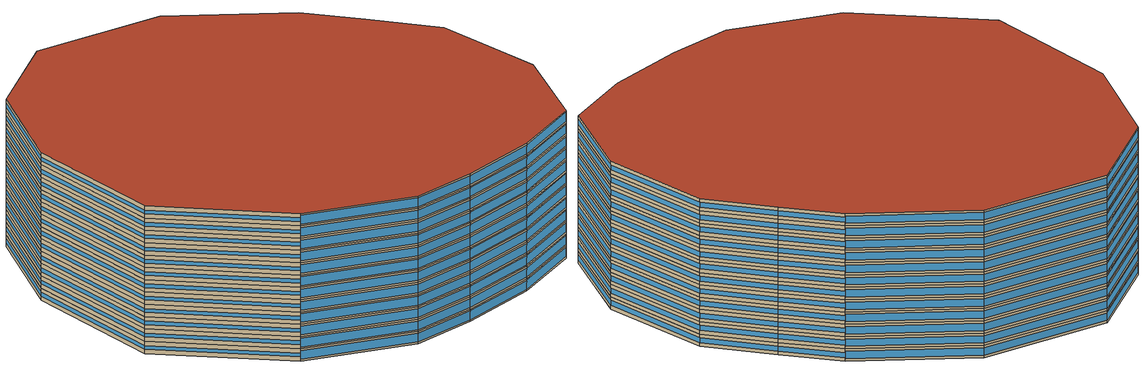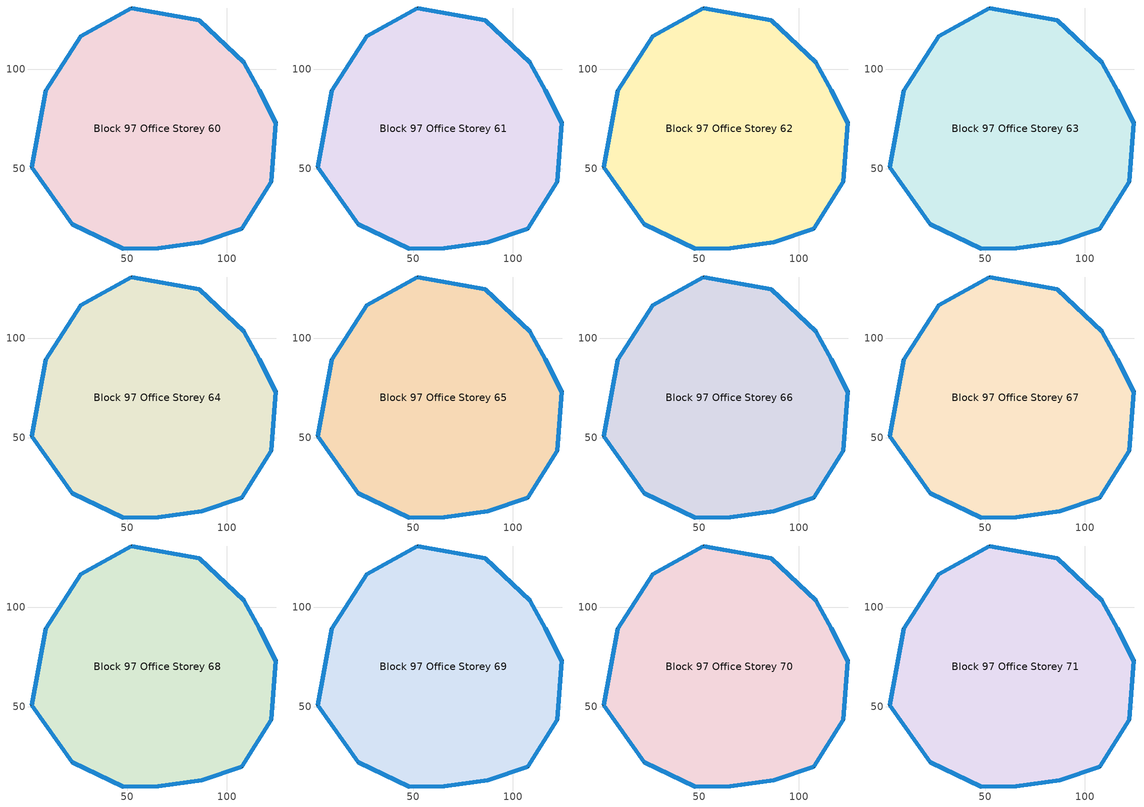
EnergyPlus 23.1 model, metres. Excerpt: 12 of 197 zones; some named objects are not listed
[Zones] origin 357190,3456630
Block 97 Office Storey 60
 floor outside (Project Floor): 108.83,103.22 116.36,89.59 124.72,73.29 122.22,43.61 107.61,19.86 87.51,13.15 65.66,10.23 48.03,9.81 22.47,22.13 1.9,50.9 9,89.27 26.71,116.64 52.15,130.82 86.07,124.59 z179.7
 wall outside (Project Wall): 52.15,130.82 26.71,116.64 9,89.27 1.9,50.9 22.47,22.13 48.03,9.81 65.66,10.23 87.51,13.15 107.61,19.86 122.22,43.61 124.72,73.29 116.36,89.59 108.83,103.22 86.07,124.59 52.15,130.82 z179.7:182.69
 window (Office_north_window_construction): 52.13,130.81 26.72,116.65 / 108.82,103.23 86.08,124.58 / 86.05,124.6 52.16,130.81 z180.29:182.09
 window (Office_west_window_construction): 26.7,116.63 9.01,89.29 / 9,89.25 1.91,50.92 / 1.92,50.88 22.46,22.14 z180.74:181.64
 window (Office_south_window_construction): 22.48,22.12 48.01,9.81 / 48.03,9.81 65.65,10.23 / 65.67,10.23 87.5,13.15 / 87.52,13.15 107.6,19.86 z180.14:182.24
 window (Office_east_window_construction): 107.61,19.88 122.21,43.6 / 122.22,43.63 124.72,73.28 / 124.71,73.3 116.37,89.58 / 116.36,89.6 108.84,103.21 z180.59:181.79
 roof outside (Project Ceiling): 107.61,19.86 122.22,43.61 124.72,73.29 116.36,89.59 108.83,103.22 86.07,124.59 52.15,130.82 26.71,116.64 9,89.27 1.9,50.9 22.47,22.13 48.03,9.81 65.66,10.23 87.51,13.15 z182.69
Block 97 Office Storey 61
 floor outside (Project Floor): 108.83,103.22 116.36,89.59 124.72,73.29 122.22,43.61 107.61,19.86 87.51,13.15 65.66,10.23 48.03,9.81 22.47,22.13 1.9,50.9 9,89.27 26.71,116.64 52.15,130.82 86.07,124.59 z182.69
 wall outside (Project Wall): 52.15,130.82 26.71,116.64 9,89.27 1.9,50.9 22.47,22.13 48.03,9.81 65.66,10.23 87.51,13.15 107.61,19.86 122.22,43.61 124.72,73.29 116.36,89.59 108.83,103.22 86.07,124.59 52.15,130.82 z182.69:185.69
 window (Office_north_window_construction): 52.13,130.81 26.72,116.65 / 108.82,103.23 86.08,124.58 / 86.05,124.6 52.16,130.81 z183.29:185.09
 window (Office_west_window_construction): 26.7,116.63 9.01,89.29 / 9,89.25 1.91,50.92 / 1.92,50.88 22.46,22.14 z183.74:184.64
 window (Office_south_window_construction): 22.48,22.12 48.01,9.81 / 48.03,9.81 65.65,10.23 / 65.67,10.23 87.5,13.15 / 87.52,13.15 107.6,19.86 z183.14:185.24
 window (Office_east_window_construction): 107.61,19.88 122.21,43.6 / 122.22,43.63 124.72,73.28 / 124.71,73.3 116.37,89.58 / 116.36,89.6 108.84,103.21 z183.59:184.79
 roof outside (Project Ceiling): 107.61,19.86 122.22,43.61 124.72,73.29 116.36,89.59 108.83,103.22 86.07,124.59 52.15,130.82 26.71,116.64 9,89.27 1.9,50.9 22.47,22.13 48.03,9.81 65.66,10.23 87.51,13.15 z185.69
Block 97 Office Storey 62
 floor outside (Project Floor): 108.83,103.22 116.36,89.59 124.72,73.29 122.22,43.61 107.61,19.86 87.51,13.15 65.66,10.23 48.03,9.81 22.47,22.13 1.9,50.9 9,89.27 26.71,116.64 52.15,130.82 86.07,124.59 z185.69
 wall outside (Project Wall): 52.15,130.82 26.71,116.64 9,89.27 1.9,50.9 22.47,22.13 48.03,9.81 65.66,10.23 87.51,13.15 107.61,19.86 122.22,43.61 124.72,73.29 116.36,89.59 108.83,103.22 86.07,124.59 52.15,130.82 z185.69:188.68
 window (Office_north_window_construction): 52.13,130.81 26.72,116.65 / 108.82,103.23 86.08,124.58 / 86.05,124.6 52.16,130.81 z186.28:188.08
 window (Office_west_window_construction): 26.7,116.63 9.01,89.29 / 9,89.25 1.91,50.92 / 1.92,50.88 22.46,22.14 z186.73:187.63
 window (Office_south_window_construction): 22.48,22.12 48.01,9.81 / 48.03,9.81 65.65,10.23 / 65.67,10.23 87.5,13.15 / 87.52,13.15 107.6,19.86 z186.13:188.23
 window (Office_east_window_construction): 107.61,19.88 122.21,43.6 / 122.22,43.63 124.72,73.28 / 124.71,73.3 116.37,89.58 / 116.36,89.6 108.84,103.21 z186.58:187.78
 roof outside (Project Ceiling): 107.61,19.86 122.22,43.61 124.72,73.29 116.36,89.59 108.83,103.22 86.07,124.59 52.15,130.82 26.71,116.64 9,89.27 1.9,50.9 22.47,22.13 48.03,9.81 65.66,10.23 87.51,13.15 z188.68
Block 97 Office Storey 63
 floor outside (Project Floor): 108.83,103.22 116.36,89.59 124.72,73.29 122.22,43.61 107.61,19.86 87.51,13.15 65.66,10.23 48.03,9.81 22.47,22.13 1.9,50.9 9,89.27 26.71,116.64 52.15,130.82 86.07,124.59 z188.68
 wall outside (Project Wall): 52.15,130.82 26.71,116.64 9,89.27 1.9,50.9 22.47,22.13 48.03,9.81 65.66,10.23 87.51,13.15 107.61,19.86 122.22,43.61 124.72,73.29 116.36,89.59 108.83,103.22 86.07,124.59 52.15,130.82 z188.68:191.68
 window (Office_north_window_construction): 52.13,130.81 26.72,116.65 / 108.82,103.23 86.08,124.58 / 86.05,124.6 52.16,130.81 z189.28:191.08
 window (Office_west_window_construction): 26.7,116.63 9.01,89.29 / 9,89.25 1.91,50.92 / 1.92,50.88 22.46,22.14 z189.73:190.63
 window (Office_south_window_construction): 22.48,22.12 48.01,9.81 / 48.03,9.81 65.65,10.23 / 65.67,10.23 87.5,13.15 / 87.52,13.15 107.6,19.86 z189.13:191.23
 window (Office_east_window_construction): 107.61,19.88 122.21,43.6 / 122.22,43.63 124.72,73.28 / 124.71,73.3 116.37,89.58 / 116.36,89.6 108.84,103.21 z189.58:190.78
 roof outside (Project Ceiling): 107.61,19.86 122.22,43.61 124.72,73.29 116.36,89.59 108.83,103.22 86.07,124.59 52.15,130.82 26.71,116.64 9,89.27 1.9,50.9 22.47,22.13 48.03,9.81 65.66,10.23 87.51,13.15 z191.68
Block 97 Office Storey 64
 floor outside (Project Floor): 108.83,103.22 116.36,89.59 124.72,73.29 122.22,43.61 107.61,19.86 87.51,13.15 65.66,10.23 48.03,9.81 22.47,22.13 1.9,50.9 9,89.27 26.71,116.64 52.15,130.82 86.07,124.59 z191.68
 wall outside (Project Wall): 52.15,130.82 26.71,116.64 9,89.27 1.9,50.9 22.47,22.13 48.03,9.81 65.66,10.23 87.51,13.15 107.61,19.86 122.22,43.61 124.72,73.29 116.36,89.59 108.83,103.22 86.07,124.59 52.15,130.82 z191.68:194.67
 window (Office_north_window_construction): 52.13,130.81 26.72,116.65 / 108.82,103.23 86.08,124.58 / 86.05,124.6 52.16,130.81 z192.27:194.07
 window (Office_west_window_construction): 26.7,116.63 9.01,89.29 / 9,89.25 1.91,50.92 / 1.92,50.88 22.46,22.14 z192.72:193.62
 window (Office_south_window_construction): 22.48,22.12 48.01,9.81 / 48.03,9.81 65.65,10.23 / 65.67,10.23 87.5,13.15 / 87.52,13.15 107.6,19.86 z192.12:194.22
 window (Office_east_window_construction): 107.61,19.88 122.21,43.6 / 122.22,43.63 124.72,73.28 / 124.71,73.3 116.37,89.58 / 116.36,89.6 108.84,103.21 z192.57:193.77
 roof outside (Project Ceiling): 107.61,19.86 122.22,43.61 124.72,73.29 116.36,89.59 108.83,103.22 86.07,124.59 52.15,130.82 26.71,116.64 9,89.27 1.9,50.9 22.47,22.13 48.03,9.81 65.66,10.23 87.51,13.15 z194.67
Block 97 Office Storey 65
 floor outside (Project Floor): 108.83,103.22 116.36,89.59 124.72,73.29 122.22,43.61 107.61,19.86 87.51,13.15 65.66,10.23 48.03,9.81 22.47,22.13 1.9,50.9 9,89.27 26.71,116.64 52.15,130.82 86.07,124.59 z194.67
 wall outside (Project Wall): 52.15,130.82 26.71,116.64 9,89.27 1.9,50.9 22.47,22.13 48.03,9.81 65.66,10.23 87.51,13.15 107.61,19.86 122.22,43.61 124.72,73.29 116.36,89.59 108.83,103.22 86.07,124.59 52.15,130.82 z194.67:197.66
 window (Office_north_window_construction): 52.13,130.81 26.72,116.65 / 108.82,103.23 86.08,124.58 / 86.05,124.6 52.16,130.81 z195.27:197.07
 window (Office_west_window_construction): 26.7,116.63 9.01,89.29 / 9,89.25 1.91,50.92 / 1.92,50.88 22.46,22.14 z195.72:196.62
 window (Office_south_window_construction): 22.48,22.12 48.01,9.81 / 48.03,9.81 65.65,10.23 / 65.67,10.23 87.5,13.15 / 87.52,13.15 107.6,19.86 z195.12:197.22
 window (Office_east_window_construction): 107.61,19.88 122.21,43.6 / 122.22,43.63 124.72,73.28 / 124.71,73.3 116.37,89.58 / 116.36,89.6 108.84,103.21 z195.57:196.77
 roof outside (Project Ceiling): 107.61,19.86 122.22,43.61 124.72,73.29 116.36,89.59 108.83,103.22 86.07,124.59 52.15,130.82 26.71,116.64 9,89.27 1.9,50.9 22.47,22.13 48.03,9.81 65.66,10.23 87.51,13.15 z197.66
Block 97 Office Storey 66
 floor outside (Project Floor): 108.83,103.22 116.36,89.59 124.72,73.29 122.22,43.61 107.61,19.86 87.51,13.15 65.66,10.23 48.03,9.81 22.47,22.13 1.9,50.9 9,89.27 26.71,116.64 52.15,130.82 86.07,124.59 z197.66
 wall outside (Project Wall): 52.15,130.82 26.71,116.64 9,89.27 1.9,50.9 22.47,22.13 48.03,9.81 65.66,10.23 87.51,13.15 107.61,19.86 122.22,43.61 124.72,73.29 116.36,89.59 108.83,103.22 86.07,124.59 52.15,130.82 z197.66:200.66
 window (Office_north_window_construction): 52.13,130.81 26.72,116.65 / 108.82,103.23 86.08,124.58 / 86.05,124.6 52.16,130.81 z198.26:200.06
 window (Office_west_window_construction): 26.7,116.63 9.01,89.29 / 9,89.25 1.91,50.92 / 1.92,50.88 22.46,22.14 z198.71:199.61
 window (Office_south_window_construction): 22.48,22.12 48.01,9.81 / 48.03,9.81 65.65,10.23 / 65.67,10.23 87.5,13.15 / 87.52,13.15 107.6,19.86 z198.11:200.21
 window (Office_east_window_construction): 107.61,19.88 122.21,43.6 / 122.22,43.63 124.72,73.28 / 124.71,73.3 116.37,89.58 / 116.36,89.6 108.84,103.21 z198.56:199.76
 roof outside (Project Ceiling): 107.61,19.86 122.22,43.61 124.72,73.29 116.36,89.59 108.83,103.22 86.07,124.59 52.15,130.82 26.71,116.64 9,89.27 1.9,50.9 22.47,22.13 48.03,9.81 65.66,10.23 87.51,13.15 z200.66
Block 97 Office Storey 67
 floor outside (Project Floor): 108.83,103.22 116.36,89.59 124.72,73.29 122.22,43.61 107.61,19.86 87.51,13.15 65.66,10.23 48.03,9.81 22.47,22.13 1.9,50.9 9,89.27 26.71,116.64 52.15,130.82 86.07,124.59 z200.66
 wall outside (Project Wall): 52.15,130.82 26.71,116.64 9,89.27 1.9,50.9 22.47,22.13 48.03,9.81 65.66,10.23 87.51,13.15 107.61,19.86 122.22,43.61 124.72,73.29 116.36,89.59 108.83,103.22 86.07,124.59 52.15,130.82 z200.66:203.65
 window (Office_north_window_construction): 52.13,130.81 26.72,116.65 / 108.82,103.23 86.08,124.58 / 86.05,124.6 52.16,130.81 z201.26:203.06
 window (Office_west_window_construction): 26.7,116.63 9.01,89.29 / 9,89.25 1.91,50.92 / 1.92,50.88 22.46,22.14 z201.71:202.61
 window (Office_south_window_construction): 22.48,22.12 48.01,9.81 / 48.03,9.81 65.65,10.23 / 65.67,10.23 87.5,13.15 / 87.52,13.15 107.6,19.86 z201.11:203.21
 window (Office_east_window_construction): 107.61,19.88 122.21,43.6 / 122.22,43.63 124.72,73.28 / 124.71,73.3 116.37,89.58 / 116.36,89.6 108.84,103.21 z201.56:202.76
 roof outside (Project Ceiling): 107.61,19.86 122.22,43.61 124.72,73.29 116.36,89.59 108.83,103.22 86.07,124.59 52.15,130.82 26.71,116.64 9,89.27 1.9,50.9 22.47,22.13 48.03,9.81 65.66,10.23 87.51,13.15 z203.65
Block 97 Office Storey 68
 floor outside (Project Floor): 108.83,103.22 116.36,89.59 124.72,73.29 122.22,43.61 107.61,19.86 87.51,13.15 65.66,10.23 48.03,9.81 22.47,22.13 1.9,50.9 9,89.27 26.71,116.64 52.15,130.82 86.07,124.59 z203.65
 wall outside (Project Wall): 52.15,130.82 26.71,116.64 9,89.27 1.9,50.9 22.47,22.13 48.03,9.81 65.66,10.23 87.51,13.15 107.61,19.86 122.22,43.61 124.72,73.29 116.36,89.59 108.83,103.22 86.07,124.59 52.15,130.82 z203.65:206.65
 window (Office_north_window_construction): 52.13,130.81 26.72,116.65 / 108.82,103.23 86.08,124.58 / 86.05,124.6 52.16,130.81 z204.25:206.05
 window (Office_west_window_construction): 26.7,116.63 9.01,89.29 / 9,89.25 1.91,50.92 / 1.92,50.88 22.46,22.14 z204.7:205.6
 window (Office_south_window_construction): 22.48,22.12 48.01,9.81 / 48.03,9.81 65.65,10.23 / 65.67,10.23 87.5,13.15 / 87.52,13.15 107.6,19.86 z204.1:206.2
 window (Office_east_window_construction): 107.61,19.88 122.21,43.6 / 122.22,43.63 124.72,73.28 / 124.71,73.3 116.37,89.58 / 116.36,89.6 108.84,103.21 z204.55:205.75
 roof outside (Project Ceiling): 107.61,19.86 122.22,43.61 124.72,73.29 116.36,89.59 108.83,103.22 86.07,124.59 52.15,130.82 26.71,116.64 9,89.27 1.9,50.9 22.47,22.13 48.03,9.81 65.66,10.23 87.51,13.15 z206.65
Block 97 Office Storey 69
 floor outside (Project Floor): 108.83,103.22 116.36,89.59 124.72,73.29 122.22,43.61 107.61,19.86 87.51,13.15 65.66,10.23 48.03,9.81 22.47,22.13 1.9,50.9 9,89.27 26.71,116.64 52.15,130.82 86.07,124.59 z206.65
 wall outside (Project Wall): 52.15,130.82 26.71,116.64 9,89.27 1.9,50.9 22.47,22.13 48.03,9.81 65.66,10.23 87.51,13.15 107.61,19.86 122.22,43.61 124.72,73.29 116.36,89.59 108.83,103.22 86.07,124.59 52.15,130.82 z206.65:209.64
 window (Office_north_window_construction): 52.13,130.81 26.72,116.65 / 108.82,103.23 86.08,124.58 / 86.05,124.6 52.16,130.81 z207.25:209.05
 window (Office_west_window_construction): 26.7,116.63 9.01,89.29 / 9,89.25 1.91,50.92 / 1.92,50.88 22.46,22.14 z207.7:208.6
 window (Office_south_window_construction): 22.48,22.12 48.01,9.81 / 48.03,9.81 65.65,10.23 / 65.67,10.23 87.5,13.15 / 87.52,13.15 107.6,19.86 z207.1:209.2
 window (Office_east_window_construction): 107.61,19.88 122.21,43.6 / 122.22,43.63 124.72,73.28 / 124.71,73.3 116.37,89.58 / 116.36,89.6 108.84,103.21 z207.55:208.75
 roof outside (Project Ceiling): 107.61,19.86 122.22,43.61 124.72,73.29 116.36,89.59 108.83,103.22 86.07,124.59 52.15,130.82 26.71,116.64 9,89.27 1.9,50.9 22.47,22.13 48.03,9.81 65.66,10.23 87.51,13.15 z209.64
Block 97 Office Storey 70
 floor outside (Project Floor): 108.83,103.22 116.36,89.59 124.72,73.29 122.22,43.61 107.61,19.86 87.51,13.15 65.66,10.23 48.03,9.81 22.47,22.13 1.9,50.9 9,89.27 26.71,116.64 52.15,130.82 86.07,124.59 z209.64
 wall outside (Project Wall): 52.15,130.82 26.71,116.64 9,89.27 1.9,50.9 22.47,22.13 48.03,9.81 65.66,10.23 87.51,13.15 107.61,19.86 122.22,43.61 124.72,73.29 116.36,89.59 108.83,103.22 86.07,124.59 52.15,130.82 z209.64:212.64
 window (Office_north_window_construction): 52.13,130.81 26.72,116.65 / 108.82,103.23 86.08,124.58 / 86.05,124.6 52.16,130.81 z210.24:212.04
 window (Office_west_window_construction): 26.7,116.63 9.01,89.29 / 9,89.25 1.91,50.92 / 1.92,50.88 22.46,22.14 z210.69:211.59
 window (Office_south_window_construction): 22.48,22.12 48.01,9.81 / 48.03,9.81 65.65,10.23 / 65.67,10.23 87.5,13.15 / 87.52,13.15 107.6,19.86 z210.09:212.19
 window (Office_east_window_construction): 107.61,19.88 122.21,43.6 / 122.22,43.63 124.72,73.28 / 124.71,73.3 116.37,89.58 / 116.36,89.6 108.84,103.21 z210.54:211.74
 roof outside (Project Ceiling): 107.61,19.86 122.22,43.61 124.72,73.29 116.36,89.59 108.83,103.22 86.07,124.59 52.15,130.82 26.71,116.64 9,89.27 1.9,50.9 22.47,22.13 48.03,9.81 65.66,10.23 87.51,13.15 z212.64
Block 97 Office Storey 71
 floor outside (Project Floor): 108.83,103.22 116.36,89.59 124.72,73.29 122.22,43.61 107.61,19.86 87.51,13.15 65.66,10.23 48.03,9.81 22.47,22.13 1.9,50.9 9,89.27 26.71,116.64 52.15,130.82 86.07,124.59 z212.64
 wall outside (Project Wall): 52.15,130.82 26.71,116.64 9,89.27 1.9,50.9 22.47,22.13 48.03,9.81 65.66,10.23 87.51,13.15 107.61,19.86 122.22,43.61 124.72,73.29 116.36,89.59 108.83,103.22 86.07,124.59 52.15,130.82 z212.64:215.63
 window (Office_north_window_construction): 52.13,130.81 26.72,116.65 / 108.82,103.23 86.08,124.58 / 86.05,124.6 52.16,130.81 z213.24:215.04
 window (Office_west_window_construction): 26.7,116.63 9.01,89.29 / 9,89.25 1.91,50.92 / 1.92,50.88 22.46,22.14 z213.69:214.59
 window (Office_south_window_construction): 22.48,22.12 48.01,9.81 / 48.03,9.81 65.65,10.23 / 65.67,10.23 87.5,13.15 / 87.52,13.15 107.6,19.86 z213.09:215.19
 window (Office_east_window_construction): 107.61,19.88 122.21,43.6 / 122.22,43.63 124.72,73.28 / 124.71,73.3 116.37,89.58 / 116.36,89.6 108.84,103.21 z213.54:214.74
 roof outside (Project Ceiling): 107.61,19.86 122.22,43.61 124.72,73.29 116.36,89.59 108.83,103.22 86.07,124.59 52.15,130.82 26.71,116.64 9,89.27 1.9,50.9 22.47,22.13 48.03,9.81 65.66,10.23 87.51,13.15 z215.63
[Building]
Building_1: North Axis=0; Terrain=City; Loads Convergence Tolerance Value=0.04; Temperature Convergence Tolerance Value=0.4; Solar Distribution=FullExterior; Maximum Number of Warmup Days=25; Minimum Number of Warmup Days=6
[Site:Location]
CHN Design_Conditions: Latitude=30; Longitude=114; Time Zone=8; Elevation=12
[SIZINGPERIOD:DESIGNDAY] Day of Month=21; DryBulb Temperature Range Modifier Type=DefaultMultipliers; Humidity Condition Type=Wetbulb; Barometric Pressure=101181; Rain Indicator=No; Snow Indicator=No; Daylight Saving Time Indicator=No; Sky Clearness=0; Begin Environment Reset Mode=FullResetAtBeginEnvironment
Name | Month | Day Type | Maximum DryBulb Temperature | Daily DryBulb Temperature Range | Wetbulb or DewPoint at Maximum DryBulb | Wind Speed | Wind Direction | Solar Model Indicator | ASHRAE Clear Sky Optical Depth for Beam Irradiance taub | ASHRAE Clear Sky Optical Depth for Diffuse Irradiance taud
Ann Htg 99.6% Condns DB | 1 | WinterDesignDay | -10 | 0 | -4.8 | 1 | 340 | ASHRAEClearSky | 0 | 0
Ann Clg .4% Condns DB=>MWB | 7 | SummerDesignDay | 40 | 6.6 | 27.1 | 3.5 | 220 | ASHRAETau | 0.781 | 1.413
[MATERIAL]
DefaultMaterial: Roughness=Rough; Thickness=0.1; Conductivity=0.1; Density=1000; Specific Heat=1000; Thermal Absorptance=0.9; Solar Absorptance=0.7; Visible Absorptance=0.7
[WINDOWMATERIAL:SIMPLEGLAZINGSYSTEM] UFactor=3; Visible Transmittance=0.6
Name | Solar Heat Gain Coefficient
Office_east_window; Office_south_window; Office_west_window | 0.3
Office_north_window | 0.35
[CONSTRUCTION]
Project Wall; Project Floor; Project Ceiling: DefaultMaterial
Office_east_window_construction: Office_east_window
Office_south_window_construction: Office_south_window
Office_west_window_construction: Office_west_window
Office_north_window_construction: Office_north_window
[SPACE] Ceiling Height=autocalculate; Volume=autocalculate; Floor Area=autocalculate; Space Type=Office
Name | Zone
Block 97 Office Storey 60_space | Block 97 Office Storey 60
Block 97 Office Storey 61_space | Block 97 Office Storey 61
Block 97 Office Storey 62_space | Block 97 Office Storey 62
Block 97 Office Storey 63_space | Block 97 Office Storey 63
Block 97 Office Storey 64_space | Block 97 Office Storey 64
Block 97 Office Storey 65_space | Block 97 Office Storey 65
Block 97 Office Storey 66_space | Block 97 Office Storey 66
Block 97 Office Storey 67_space | Block 97 Office Storey 67
Block 97 Office Storey 68_space | Block 97 Office Storey 68
Block 97 Office Storey 69_space | Block 97 Office Storey 69
Block 97 Office Storey 70_space | Block 97 Office Storey 70
Block 97 Office Storey 71_space | Block 97 Office Storey 71
[SPACELIST]
Office: Block 97 Office Storey 0_space, Block 97 Office Storey 1_space, Block 97 Office Storey 2_space, Block 97 Office Storey 3_space, Block 97 Office Storey 4_space, Block 97 Office Storey 5_space, Block 97 Office Storey 6_space, Block 97 Office Storey 7_space, Block 97 Office Storey 8_space, Block 97 Office Storey 9_space, Block 97 Office Storey 10_space, Block 97 Office Storey 11_space, Block 97 Office Storey 12_space, Block 97 Office Storey 13_space, Block 97 Office Storey 14_space, Block 97 Office Storey 15_space, Block 97 Office Storey 16_space, Block 97 Office Storey 17_space, Block 97 Office Storey 18_space, Block 97 Office Storey 19_space, Block 97 Office Storey 20_space, Block 97 Office Storey 21_space, Block 97 Office Storey 22_space, Block 97 Office Storey 23_space, Block 97 Office Storey 24_space, Block 97 Office Storey 25_space, Block 97 Office Storey 26_space, Block 97 Office Storey 27_space, Block 97 Office Storey 28_space, Block 97 Office Storey 29_space, Block 97 Office Storey 30_space, Block 97 Office Storey 31_space, Block 97 Office Storey 32_space, Block 97 Office Storey 33_space, Block 97 Office Storey 34_space, Block 97 Office Storey 35_space, Block 97 Office Storey 36_space, Block 97 Office Storey 37_space, Block 97 Office Storey 38_space, Block 97 Office Storey 39_space, Block 97 Office Storey 40_space, Block 97 Office Storey 41_space, Block 97 Office Storey 42_space, Block 97 Office Storey 43_space, Block 97 Office Storey 44_space, Block 97 Office Storey 45_space, Block 97 Office Storey 46_space, Block 97 Office Storey 47_space, Block 97 Office Storey 48_space, Block 97 Office Storey 49_space, Block 97 Office Storey 50_space, Block 97 Office Storey 51_space, Block 97 Office Storey 52_space, Block 97 Office Storey 53_space, Block 97 Office Storey 54_space, Block 97 Office Storey 55_space, Block 97 Office Storey 56_space, Block 97 Office Storey 57_space, Block 97 Office Storey 58_space, Block 97 Office Storey 59_space, Block 97 Office Storey 60_space, Block 97 Office Storey 61_space, Block 97 Office Storey 62_space, Block 97 Office Storey 63_space, Block 97 Office Storey 64_space, Block 97 Office Storey 65_space, Block 97 Office Storey 66_space, Block 97 Office Storey 67_space, Block 97 Office Storey 68_space, Block 97 Office Storey 69_space, Block 97 Office Storey 70_space, Block 97 Office Storey 71_space, Block 97 Office Storey 72_space, Block 97 Office Storey 73_space, Block 97 Office Storey 74_space, Block 97 Office Storey 75_space, Block 97 Office Storey 76_space, Block 97 Office Storey 77_space, Block 97 Office Storey 78_space, Block 97 Office Storey 79_space, Block 97 Office Storey 80_space, Block 97 Office Storey 81_space, Block 97 Office Storey 82_space, Block 97 Office Storey 83_space, Block 97 Office Storey 84_space, Block 97 Office Storey 85_space, Block 97 Office Storey 86_space, Block 97 Office Storey 87_space, Block 97 Office Storey 88_space, Block 97 Office Storey 89_space, Block 97 Office Storey 90_space, Block 97 Office Storey 91_space, Block 97 Office Storey 92_space, Block 97 Office Storey 93_space, Block 97 Office Storey 94_space, Block 97 Office Storey 95_space, Block 97 Office Storey 96_space, Block 97 Office Storey 97_space, Block 97 Office Storey 98_space, Block 97 Office Storey 99_space, Block 97 Office Storey 100_space, Block 97 Office Storey 101_space, Block 97 Office Storey 102_space, Block 97 Office Storey 103_space, Block 97 Office Storey 104_space, Block 97 Office Storey 105_space, Block 97 Office Storey 106_space, Block 97 Office Storey 107_space, Block 97 Office Storey 108_space, Block 97 Office Storey 109_space, Block 97 Office Storey 110_space, Block 97 Office Storey 111_space, Block 97 Office Storey 112_space, Block 97 Office Storey 113_space, Block 97 Office Storey 114_space, Block 97 Office Storey 115_space, Block 97 Office Storey 116_space, Block 97 Office Storey 117_space, Block 97 Office Storey 118_space, Block 97 Office Storey 119_space, Block 97 Office Storey 120_space, Block 97 Office Storey 121_space, Block 97 Office Storey 122_space, Block 97 Office Storey 123_space, Block 97 Office Storey 124_space, Block 97 Office Storey 125_space, Block 97 Office Storey 126_space, Block 97 Office Storey 127_space, Block 97 Office Storey 128_space, Block 97 Office Storey 129_space, Block 97 Office Storey 130_space, Block 97 Office Storey 131_space, Block 97 Office Storey 132_space, Block 97 Office Storey 133_space, Block 97 Office Storey 134_space, Block 97 Office Storey 135_space, Block 97 Office Storey 136_space, Block 97 Office Storey 137_space, Block 97 Office Storey 138_space, Block 97 Office Storey 139_space, Block 97 Office Storey 140_space, Block 97 Office Storey 141_space, Block 97 Office Storey 142_space, Block 97 Office Storey 143_space, Block 97 Office Storey 144_space, Block 97 Office Storey 145_space, Block 97 Office Storey 146_space, Block 97 Office Storey 147_space, Block 97 Office Storey 148_space, Block 97 Office Storey 149_space, Block 97 Office Storey 150_space, Block 97 Office Storey 151_space, Block 97 Office Storey 152_space, Block 97 Office Storey 153_space, Block 97 Office Storey 154_space, Block 97 Office Storey 155_space, Block 97 Office Storey 156_space, Block 97 Office Storey 157_space, Block 97 Office Storey 158_space, Block 97 Office Storey 159_space, Block 97 Office Storey 160_space, Block 97 Office Storey 161_space, Block 97 Office Storey 162_space, Block 97 Office Storey 163_space, Block 97 Office Storey 164_space, Block 97 Office Storey 165_space, Block 97 Office Storey 166_space, Block 97 Office Storey 167_space, Block 97 Office Storey 168_space, Block 97 Office Storey 169_space, Block 97 Office Storey 170_space, Block 97 Office Storey 171_space, Block 97 Office Storey 172_space, Block 97 Office Storey 173_space, Block 97 Office Storey 174_space, Block 97 Office Storey 175_space, Block 97 Office Storey 176_space, Block 97 Office Storey 177_space, Block 97 Office Storey 178_space, Block 97 Office Storey 179_space, Block 97 Office Storey 180_space, Block 97 Office Storey 181_space, Block 97 Office Storey 182_space, Block 97 Office Storey 183_space, Block 97 Office Storey 184_space, Block 97 Office Storey 185_space, Block 97 Office Storey 186_space, Block 97 Office Storey 187_space, Block 97 Office Storey 188_space, Block 97 Office Storey 189_space, Block 97 Office Storey 190_space, Block 97 Office Storey 191_space, Block 97 Office Storey 192_space, Block 97 Office Storey 193_space, Block 97 Office Storey 194_space, Block 97 Office Storey 195_space, Block 97 Office Storey 196_space
[ZONE] Type=1; Multiplier=1; Ceiling Height=autocalculate; Volume=autocalculate; Floor Area=autocalculate; Part of Total Floor Area=Yes
Block 97 Office Storey 60; Block 97 Office Storey 61; Block 97 Office Storey 62; Block 97 Office Storey 63; Block 97 Office Storey 64; Block 97 Office Storey 65; Block 97 Office Storey 66; Block 97 Office Storey 67; Block 97 Office Storey 68; Block 97 Office Storey 69; Block 97 Office Storey 70; Block 97 Office Storey 71
[PEOPLE]
People_for_office: Zone or ZoneList or Space or SpaceList=Office; Number of People Schedule=SeasonalSchedule_Schedule_office_people; Number of People Calculation Method=People/Area; People per Floor Area=0.1; Fraction Radiant=0.3; Sensible Heat Fraction=autocalculate; Activity Level Schedule=SeasonalSchedule_Schedule_office_activity; Carbon Dioxide Generation Rate=3.82e-08; Enable ASHRAE 55 Comfort Warnings=No; Mean Radiant Temperature Calculation Type=ZoneAveraged; Clothing Insulation Calculation Method=ClothingInsulationSchedule; Cold Stress Temperature Threshold=15.56; Heat Stress Temperature Threshold=30
[LIGHTS]
Light_for_office: Zone or ZoneList or Space or SpaceList=Office; Schedule=SeasonalSchedule_office_lighting; Design Level Calculation Method=Watts/Area; Watts per Zone Floor Area=8; Return Air Fraction=0; Fraction Radiant=0.32; Fraction Visible=0.25; Fraction Replaceable=1; EndUse Subcategory=General; Return Air Fraction Calculated from Plenum Temperature=No; Return Air Fraction Function of Plenum Temperature Coefficient 1=0; Return Air Fraction Function of Plenum Temperature Coefficient 2=0
[ELECTRICEQUIPMENT]
Equipment_for_office: Zone or ZoneList or Space or SpaceList=Office; Schedule=SeasonalSchedule_Schedule_office_equipment; Design Level Calculation Method=Watts/Area; Watts per Zone Floor Area=15; Fraction Latent=0; Fraction Radiant=0; Fraction Lost=0; EndUse Subcategory=Electric Equipment
[DAYLIGHTING:CONTROLS] Illuminance Setpoint at Reference Point 1=300
Name | Zone or Space | Glare Calculation Daylighting Reference Point | Daylighting Reference Point 1
Dlight_Block 97 Office Storey 60 | Block 97 Office Storey 60 | Rpoint_Block 97 Office Storey 60 | Rpoint_Block 97 Office Storey 60
Dlight_Block 97 Office Storey 61 | Block 97 Office Storey 61 | Rpoint_Block 97 Office Storey 61 | Rpoint_Block 97 Office Storey 61
Dlight_Block 97 Office Storey 62 | Block 97 Office Storey 62 | Rpoint_Block 97 Office Storey 62 | Rpoint_Block 97 Office Storey 62
Dlight_Block 97 Office Storey 63 | Block 97 Office Storey 63 | Rpoint_Block 97 Office Storey 63 | Rpoint_Block 97 Office Storey 63
Dlight_Block 97 Office Storey 64 | Block 97 Office Storey 64 | Rpoint_Block 97 Office Storey 64 | Rpoint_Block 97 Office Storey 64
Dlight_Block 97 Office Storey 65 | Block 97 Office Storey 65 | Rpoint_Block 97 Office Storey 65 | Rpoint_Block 97 Office Storey 65
Dlight_Block 97 Office Storey 66 | Block 97 Office Storey 66 | Rpoint_Block 97 Office Storey 66 | Rpoint_Block 97 Office Storey 66
Dlight_Block 97 Office Storey 67 | Block 97 Office Storey 67 | Rpoint_Block 97 Office Storey 67 | Rpoint_Block 97 Office Storey 67
Dlight_Block 97 Office Storey 68 | Block 97 Office Storey 68 | Rpoint_Block 97 Office Storey 68 | Rpoint_Block 97 Office Storey 68
Dlight_Block 97 Office Storey 69 | Block 97 Office Storey 69 | Rpoint_Block 97 Office Storey 69 | Rpoint_Block 97 Office Storey 69
Dlight_Block 97 Office Storey 70 | Block 97 Office Storey 70 | Rpoint_Block 97 Office Storey 70 | Rpoint_Block 97 Office Storey 70
Dlight_Block 97 Office Storey 71 | Block 97 Office Storey 71 | Rpoint_Block 97 Office Storey 71 | Rpoint_Block 97 Office Storey 71
[HVACTEMPLATE:ZONE:IDEALLOADSAIRSYSTEM] Template Thermostat=Thermostat_for_office; Maximum Heating Supply Air Temperature=50; Minimum Cooling Supply Air Temperature=13; Maximum Heating Supply Air Humidity Ratio=0.0156; Minimum Cooling Supply Air Humidity Ratio=0.0077; Heating Limit=NoLimit; Cooling Limit=NoLimit; Dehumidification Control Type=ConstantSensibleHeatRatio; Cooling Sensible Heat Ratio=0.7; Dehumidification Setpoint=60; Humidification Control Type=None; Humidification Setpoint=30; Outdoor Air Method=DetailedSpecification; Outdoor Air Flow Rate per Person=0.00944; Outdoor Air Flow Rate per Zone Floor Area=0; Outdoor Air Flow Rate per Zone=0; Design Specification Outdoor Air Object=Ventilation_for_office; Demand Controlled Ventilation Type=None; Outdoor Air Economizer Type=NoEconomizer; Heat Recovery Type=None; Sensible Heat Recovery Effectiveness=0.7; Latent Heat Recovery Effectiveness=0.65
Block 97 Office Storey 60; Block 97 Office Storey 61; Block 97 Office Storey 62; Block 97 Office Storey 63; Block 97 Office Storey 64; Block 97 Office Storey 65; Block 97 Office Storey 66; Block 97 Office Storey 67; Block 97 Office Storey 68; Block 97 Office Storey 69; Block 97 Office Storey 70; Block 97 Office Storey 71
[DESIGNSPECIFICATION:OUTDOORAIR]
Ventilation_for_office: Outdoor Air Method=Flow/Person; Outdoor Air Flow per Person=0.00833333; Outdoor Air Flow per Zone Floor Area=0; Outdoor Air Flow per Zone=0; Outdoor Air Flow Air Changes per Hour=0
[SCHEDULE:DAY:HOURLY]
Schedule_office_lighting_weekday_hourly: 0.1, 0.1, 0.1, 0.1, 0.1, 0.1, 0.1, 0.2, 0.5, 0.95, 0.95, 0.95, 0.8, 0.8, 0.95, 0.95, 0.95, 0.95, 0.95, 0.95, 0.95, 0.8, 0.5, 0.1
Schedule_office_lighting_holiday_hourly; Schedule_office_equipment_holiday_hourly: 0.1, 0.1, 0.1, 0.1, 0.1, 0.1, 0.1, 0.1, 0.1, 0.1, 0.1, 0.1, 0.1, 0.3, 0.3, 0.3, 0.3, 0.3, 0.3, 0.3, 0.3, 0.3, 0.1, 0.1
Schedule_office_equipment_weekday_hourly: 0.1, 0.1, 0.1, 0.1, 0.1, 0.1, 0.1, 0.2, 0.5, 0.95, 0.95, 0.95, 0.5, 0.5, 0.95, 0.95, 0.95, 0.95, 0.95, 0.95, 0.4, 0.4, 0.3, 0.1
Schedule_office_people_weekday_hourly: 0.1, 0.1, 0.1, 0.1, 0.1, 0.1, 0.1, 0.5, 0.95, 0.95, 0.95, 0.8, 0.8, 0.95, 0.95, 0.95, 0.95, 0.95, 0.8, 0.5, 0.5, 0.3, 0.1, 0.1
Schedule_office_people_holiday_hourly: 0.1, 0.1, 0.1, 0.1, 0.1, 0.1, 0.1, 0.1, 0.1, 0.1, 0.1, 0.1, 0.1, 0.3, 0.3, 0.3, 0.3, 0.3, 0.3, 0.1, 0.1, 0.1, 0.1, 0.1
Schedule_office_activity_weekday_hourly; Schedule_office_activity_holiday_hourly: 144, 144, 144, 144, 144, 144, 144, 144, 144, 144, 144, 144, 144, 144, 144, 144, 144, 144, 144, 144, 144, 144, 144, 144
[SCHEDULE:WEEK:DAILY]
Schedule_office_lighting_weekly: Schedule_office_lighting_holiday_hourly, Schedule_office_lighting_weekday_hourly, Schedule_office_lighting_weekday_hourly, Schedule_office_lighting_weekday_hourly, Schedule_office_lighting_weekday_hourly, Schedule_office_lighting_weekday_hourly, Schedule_office_lighting_holiday_hourly, Schedule_office_lighting_holiday_hourly, Schedule_office_lighting_weekday_hourly, Schedule_office_lighting_weekday_hourly, Schedule_office_lighting_holiday_hourly, Schedule_office_lighting_holiday_hourly
Schedule_office_equipment_weekly: Schedule_office_equipment_holiday_hourly, Schedule_office_equipment_weekday_hourly, Schedule_office_equipment_weekday_hourly, Schedule_office_equipment_weekday_hourly, Schedule_office_equipment_weekday_hourly, Schedule_office_equipment_weekday_hourly, Schedule_office_equipment_holiday_hourly, Schedule_office_equipment_holiday_hourly, Schedule_office_equipment_weekday_hourly, Schedule_office_equipment_weekday_hourly, Schedule_office_equipment_holiday_hourly, Schedule_office_equipment_holiday_hourly
Schedule_office_people_weekly: Schedule_office_people_holiday_hourly, Schedule_office_people_weekday_hourly, Schedule_office_people_weekday_hourly, Schedule_office_people_weekday_hourly, Schedule_office_people_weekday_hourly, Schedule_office_people_weekday_hourly, Schedule_office_people_holiday_hourly, Schedule_office_people_holiday_hourly, Schedule_office_people_weekday_hourly, Schedule_office_people_weekday_hourly, Schedule_office_people_holiday_hourly, Schedule_office_people_holiday_hourly
Schedule_office_activity_weekly: Schedule_office_activity_holiday_hourly, Schedule_office_activity_weekday_hourly, Schedule_office_activity_weekday_hourly, Schedule_office_activity_weekday_hourly, Schedule_office_activity_weekday_hourly, Schedule_office_activity_weekday_hourly, Schedule_office_activity_holiday_hourly, Schedule_office_activity_holiday_hourly, Schedule_office_activity_weekday_hourly, Schedule_office_activity_weekday_hourly, Schedule_office_activity_holiday_hourly, Schedule_office_activity_holiday_hourly
[SCHEDULE:YEAR]
SeasonalSchedule_office_lighting: Schedule_office_lighting_weekly, 1, 1, 12, 31
SeasonalSchedule_Schedule_office_equipment: Schedule_office_equipment_weekly, 1, 1, 12, 31
SeasonalSchedule_Schedule_office_people: Schedule_office_people_weekly, 1, 1, 12, 31
SeasonalSchedule_Schedule_office_activity: Schedule_office_activity_weekly, 1, 1, 12, 31
